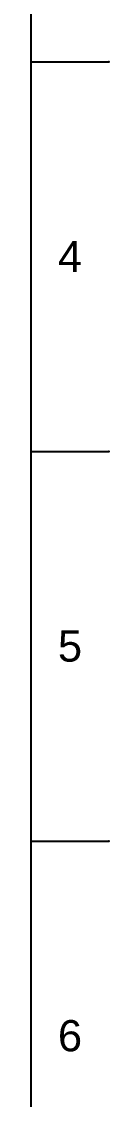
# Model space of a CAD drawing. Header units: millimetres. Extents: x 3663 to 4713, y -1 to 1484.
# Drawn here: x 4677.7 to 4713, y 447.7 to 936.6 of the extents above; entities that cross this region are included whole.
import ezdxf

# ---------------------------------------------------------------- set-up
doc = ezdxf.new("R2010")
doc.units = ezdxf.units.MM
doc.header["$LTSCALE"] = 0.1
doc.styles.get("Standard").update_dxf_attribs({"font": 'arial.ttf'})

msp = doc.modelspace()

# ---------------------------------------------------------------- linework, layer by layer
for p, q in [((4677.681, 34.564), (4677.681, 1448.705)), ((4677.681, 918.402), (4713.034, 918.402)), ((4677.681, 741.634), (4713.034, 741.634)), ((4677.681, 564.867), (4713.034, 564.867))]:
    msp.add_line(p, q)
for p in [(4713.034, 918.402), (4713.034, 741.634), (4713.034, 564.867)]:
    msp.add_point(p)

# ---------------------------------------------------------------- texts
at = {"char_height": 14.141, "attachment_point": 5}
for s, insert in [('4', (4695.358, 830.018)), ('5', (4695.358, 653.251)), ('6', (4695.358, 476.483))]:
    msp.add_mtext_dynamic_manual_height_columns(s, width=50, gutter_width=12.5, heights=[0], dxfattribs=dict(at, insert=insert))

doc.saveas('drawing.dxf')
